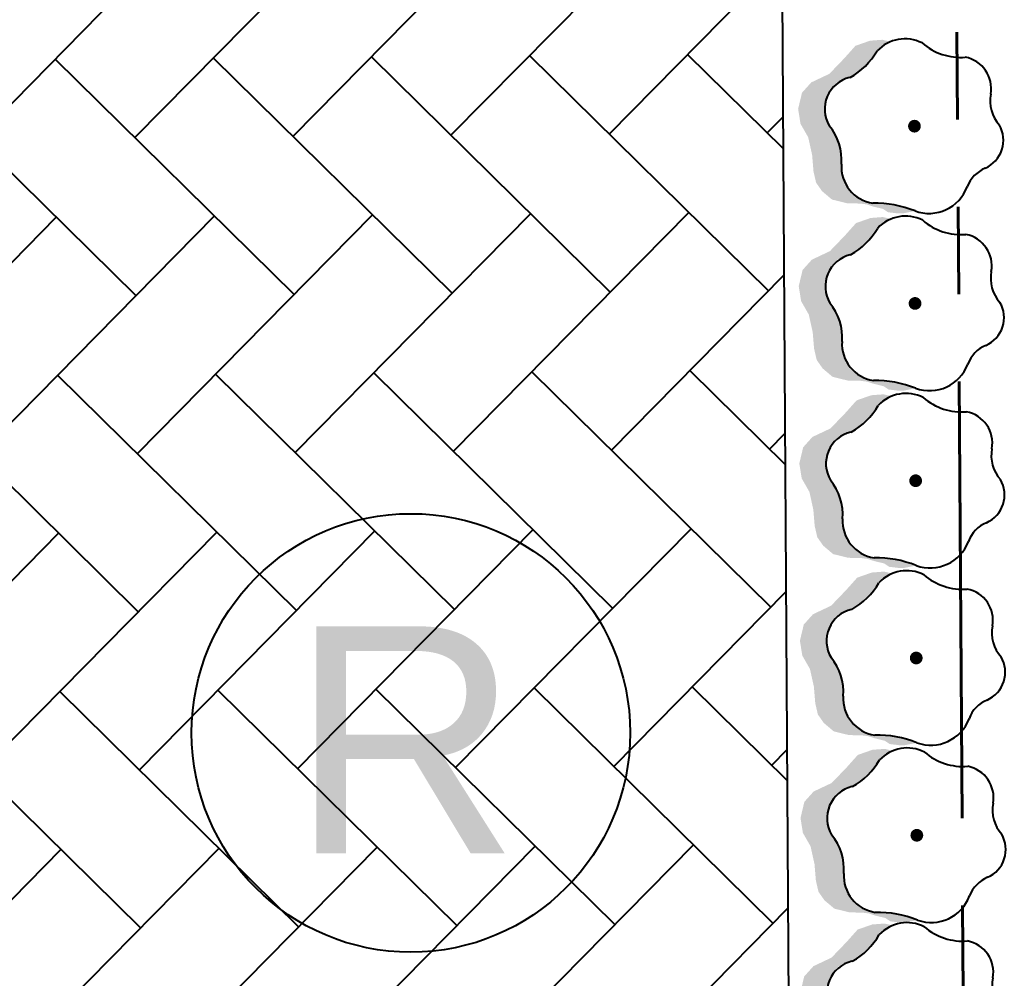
# Model space of a CAD drawing. Header units: feet. Extents: x 919634 to 928945, y 707022 to 708026.
# Drawn here: x 920684.97 to 920696.26, y 707512.38 to 707523.35 of the extents above; entities that cross this region are included whole.
import ezdxf
from ezdxf.enums import TextEntityAlignment as Align

# ---------------------------------------------------------------- set-up
doc = ezdxf.new("R2010")
doc.units = ezdxf.units.FT
doc.header["$LTSCALE"] = 20
doc.header["$MEASUREMENT"] = 0
doc.linetypes.add('Site Plan$0$PHANTOM2', pattern=[1.25, 0.625, -0.125, 0.125, -0.125, 0.125, -0.125])
for name, color, linetype in [('-u-site-xref', 7, 'Continuous'), ('Site Plan$0$SP-LOT PAVERS', 254, 'Continuous'), ('Site Plan$0$SP-PARKING DESIGNATION', 254, 'Continuous'), ('x-RL TH5-LP Block$0$LK-SHRB-035M', 253, 'Continuous'), ('x-RL TH5-LP Block$0$LK-SHRB-TRNK', 253, 'Continuous'), ('x-RL TH5-LP Block$0$LP-SHRB', 253, 'Continuous')]:
    doc.layers.add(name, color=color, linetype=linetype)
doc.layers.add('Site Plan$0$SP-LOT LINES', color=252, linetype='Site Plan$0$PHANTOM2', lineweight=40)
doc.layers.add('Site Plan$0$SP-SIDEWALK', color=2, linetype='Continuous', lineweight=25)
doc.layers.add('x-RL TH5-LP Block$0$LK-SHRB-SHAD', color=253, linetype='Continuous', plot=False)
doc.layers.get('-u-site-xref').off()
doc.styles.add('Site Plan$0$ARIAL', font='arial.ttf')

# ---------------------------------------------------------------- blocks, each defined once
blk = doc.blocks.new('Site Plan')
at = {"layer": 'Site Plan$0$SP-LOT PAVERS'}
h = blk.add_hatch(dxfattribs=at)
h.set_pattern_fill('AR-HBONE', color=256, scale=0.32, angle=-89.58178215075662)
h.set_pattern_definition([(315.4182178492434, (0, 0), (1.810145136983853, 0.01321298806884015), [3.84, -1.28]), (45.41821784924338, (0.9116790626081567, -0.8984660745381309), (1.810145136983853, 0.01321298806884), [3.84, -1.28])])
h.paths.add_polyline_path([(920693.6829232144, 707525.1978894869), (920688.6830296674, 707525.1652625493), (920688.6229876222, 707533.1684210391), (920695.297329242, 707533.2119746318), (920695.268885686, 707537.5418812126), (920684.6026347466, 707537.4722783105), (920684.7347738434, 707517.2227094441), (920674.7349869164, 707517.1574555705), (920674.8454588257, 707500.2282605721), (920685.7967040881, 707503.1209153559), (920688.1077396421, 707503.6212177994), (920690.2602187272, 707504.0249714558), (920692.2996914655, 707504.3529942943), (920693.8175762243, 707504.5630776861), (920693.8134309645, 707505.1983152982)])
at = {"layer": 'Site Plan$0$SP-LOT LINES', "ltscale": 0.4, "elevation": 7.807863672923385e-08}
blk.add_lwpolyline([(920673.2004705186, 707599.0658062358), (920695.2000021262, 707599.2093647607), (920695.8133885507, 707505.211366074), (920673.813856943, 707505.0678075491)], close=True, dxfattribs=at)
at = {"layer": 'Site Plan$0$SP-PARKING DESIGNATION'}
blk.add_circle((920689.4433401237, 707515.1876685944), 2.510723853571849, dxfattribs=at)
at = {"layer": 'Site Plan$0$SP-SIDEWALK'}
blk.add_line((920693.6829232144, 707525.1978894868, 7.807863672923385e-08), (920693.8175762243, 707504.5630776861, 7.807863672923385e-08), dxfattribs=at)
at = {"layer": 'Site Plan$0$SP-PARKING DESIGNATION', "style": 'Site Plan$0$ARIAL'}
blk.add_text('R', height=2.6, dxfattribs=at).set_placement((920689.3753004872, 707513.8087072442, 6.148252897045317e-08), align=Align.CENTER)
blk = doc.blocks.new('x-RL TH5-LP Block$0$SHRUB-LRG-003')
at = {"layer": 'x-RL TH5-LP Block$0$LK-SHRB-SHAD'}
blk.add_hatch(color=256, dxfattribs=at).paths.add_polyline_path([(0.5823448908860502, 0.3294315330898989), (0.5474295743357604, 0.3798421583341067), (0.4893238386986631, 0.4296183674934504), (0.400550371658305, 0.4519936910694149), (0.3208870769566605, 0.4544816724315837), (0.2860343821121365, 0.4594576421304382), (0.2561606452339937, 0.4694095780408851), (0.2486922110144558, 0.4718975594030503), (0.1889447372581845, 0.4868254650123554), (0.1590710003800417, 0.5067293333459943), (0.11923935302916, 0.511705303044856), (0.1018130083369986, 0.5141932878942725), (0.07193927145885759, 0.5141932878942725), (0.007212845196280071, 0.5017533671343983), (0.08312134347994338, 0.472746950344888, 0.0648646510172338), (0.2481422112722598, 0.4529773142842117, -0.006063235190741959), (0.2533806476452352, 0.4520754065480297), (0.2561606452339902, 0.4519936910694149), (0.2585664089195543, 0.4510528702587173, -0.1298769770943451), (0.3586502616521212, 0.400835352371999), (0.368187158527018, 0.3947700604561533), (0.4129977638442224, 0.342522399541739), (0.4175474829881125, 0.3167561325976109, -0.1111018158062776), (0.4322477985017148, 0.2216692041627049, 0.003608637105293954), (0.431885593835192, 0.2171288508789928), (0.4421116295042538, 0.1115232379830715, 0.01201918114312195), (0.4464416540740839, 0.0969859283029848), (0.4827031480732327, 0.02903643405529621), (0.4970634082651255, 0.001177367000945395, 0.007063647914282343), (0.5026189744786382, -0.00579533988766201, -0.04880061465009704), (0.518194794484776, -0.03981776106626), (0.5250242771372431, -0.05306703459047668), (0.5250242771372431, -0.06513047457167076, -0.09793779078480093), (0.5250242771372431, -0.1396888812866095), (0.5250242771372431, -0.1575623564192981), (0.5158012560104854, -0.1715592789416718, -0.1076578746823846), (0.4707952584374393, -0.2398607012645968), (0.4578083691614321, -0.2595696968859471), (0.370676634780164, -0.2919134859794639), (0.2686080374199129, -0.3665530000769373), (0.2138395216300193, -0.4511444535721196), (0.1441341374010587, -0.5009041296371031), (0.1864552610050332, -0.51085606554755), (0.258650126947229, -0.5058800993359576), (0.344995822146057, -0.4763531505789693), (0.4105082821309782, -0.4038727588693121), (0.5001294927654047, -0.3118173578003578), (0.6071770480920389, -0.2620576782481194), (0.6619994876735564, -0.2016774924870717), (0.6854234018013692, -0.1064774068995753), (0.6719034798147039, -0.01823526064753622), (0.6270928744974942, 0.06138022314879166), (0.6046875718388893, 0.1658755449776095), (0.597219137619355, 0.2629069157454111)])
at = {"layer": 'x-RL TH5-LP Block$0$LK-SHRB-035M'}
for centre, radius, start, end in [((-0.08377323303944628, 0.2740128446012911), 0.2410148314504328, 69.66030257962692, 159.1136661743777), ((0.2415069132607339, 1.096206151856169), 0.643263060235758, 247.94846777484, 270.5910199691075), ((0.2135752346658641, 0.2365424991404126), 0.219177793304975, 356.1089469460938, 80.92588036899473), ((-0.4874905437243253, 0.4274506444509889), 0.1908777990837059, 291.9961274456699, 339.2865678889345), ((-0.344252865652015, 0.08553475810634126), 0.1798612492954901, 113.5090499786346, 209.6004086586038), ((0.7466102499786107, 0.1943064552262719), 0.315551059145618, 175.025396269356, 219.3558172424028), ((-0.6576237495174588, -0.1441039940954916), 0.2108728950657779, 348.5773534052316, 41.88863027199043), ((0.3365289680545622, -0.1024096779291419), 0.1921463519017287, 283.2700858267119, 30.18650749245084), ((-0.2650016799213013, -0.2198436052661243), 0.189005064244361, 169.6436695143775, 258.5100727003759), ((0.5861506970211963, -0.6644766057150449), 0.4288702278534303, 119.0130174089596, 149.3178692318652), ((-0.2765590912944358, -0.7487424786725079), 0.3446705058437789, 48.53128869969252, 94.3414469668017), ((0.05444515316131593, -0.2900011770142932), 0.2252759235935523, 242.8610345167374, 316.301893373953)]:
    blk.add_arc(centre, radius, start, end, dxfattribs=at)
at = {"layer": 'x-RL TH5-LP Block$0$LK-SHRB-TRNK', "const_width": 0.0375}
blk.add_lwpolyline([(-0.01875000000000071, 0, 1), (0.01875000000000071, 0, 1)], format="xyb", close=True, dxfattribs=at)
blk = doc.blocks.new('x-RL TH5-LP Block', base_point=(1241.699483058532, -211.8293156445725))
at = {"layer": 'x-RL TH5-LP Block$0$LP-SHRB', "xscale": 1.941173180313067, "yscale": 1.941173180313067}
for p, zscale in [((1308.56742063557, -124.637592746733), 1.941173180313067), ((1308.552172355587, -126.6375346183777), 2.426466475391333), ((1308.545732958592, -128.6674685168546), 2.426466475391333), ((1308.539293561713, -130.6974024153315), 2.426466475391333), ((1308.532854164834, -132.7273363138083), 2.426466475391333), ((1308.526414767955, -134.7572702122852), 2.426466475391333)]:
    blk.add_blockref('x-RL TH5-LP Block$0$SHRUB-LRG-003', p, dxfattribs=dict(at, zscale=zscale))

msp = doc.modelspace()

# ---------------------------------------------------------------- block references
at = {"layer": '-u-site-xref'}
msp.add_blockref('Site Plan', (0, 0), dxfattribs=at)

# ---------------------------------------------------------------- next in the draw order: block references
at = {"layer": '-u-site-xref', "rotation": 180.3738798165759}
msp.add_blockref('x-RL TH5-LP Block', (920761.5318660612, 707599.6422150919, 7.807863672923385e-08), dxfattribs=at)

doc.saveas('drawing.dxf')
